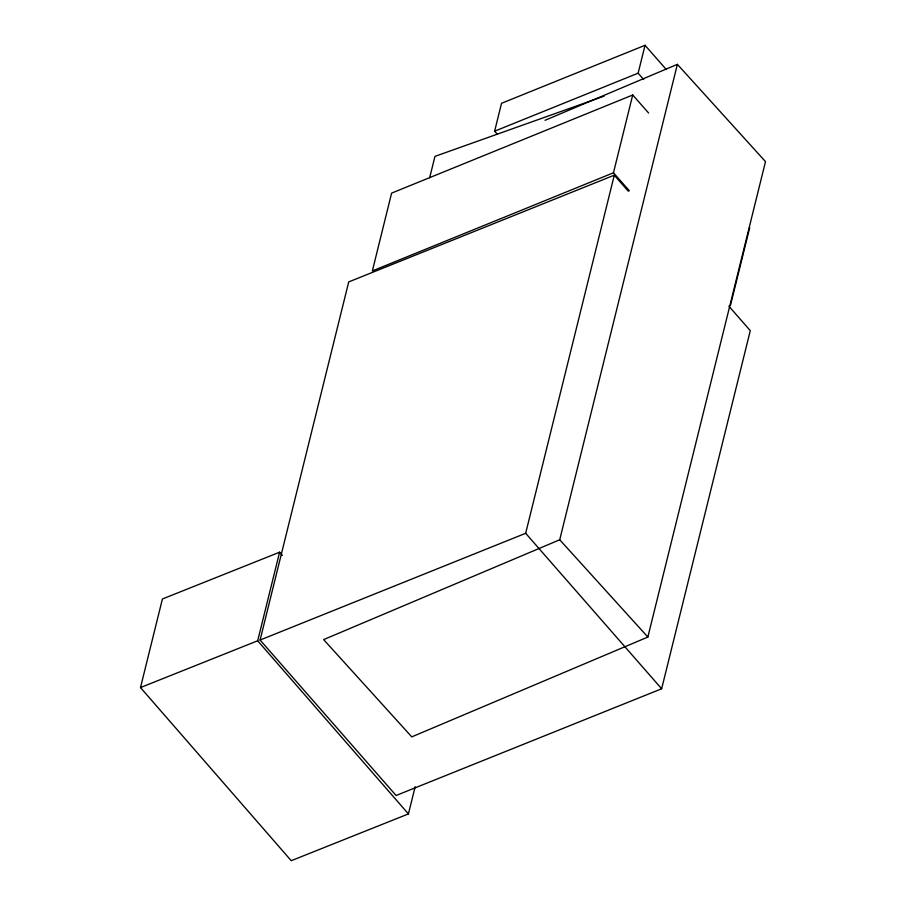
<?xml version="1.0" encoding="UTF-8"?>
<svg xmlns="http://www.w3.org/2000/svg" width="906" height="906" viewBox="0 0 906 906"><rect width="100%" height="100%" fill="white"/><g stroke="black" fill="none" stroke-linecap="round" stroke-linejoin="round"><path stroke-width="1.36" d="M415.163 786.668L408.425 813.916L291.234 860.7L140.498 687.563L162.412 598.991L279.603 552.207L282.378 555.389M140.498 687.563L257.678 640.78L279.603 552.207M728.854 306.16L750.281 330.656L661.652 688.764L396.092 795.502L260.09 640.032L348.719 281.925L614.291 175.186L628.254 191.155M429.671 177.712L434.959 156.376L604.109 96.127M497.417 134.337L494.631 131.177L501.528 103.295L645.038 45.3L666.34 69.569M632.716 94.994L391.607 193.125L372.355 270.917L613.464 172.786L632.716 94.994L648.628 113.035M494.631 131.177L638.13 73.182L645.038 45.3M260.09 640.032L525.661 533.294L614.291 175.186M559.715 539.772L677.371 64.349L765.502 161.619L647.858 637.043L411.777 736.872L323.635 639.602L559.715 539.772L647.858 637.043M730.463 305.39L749.715 227.599M545.061 120.294L677.371 64.349M613.464 172.786L629.376 190.826M638.13 73.182L643.69 79.513M525.661 533.294L661.652 688.764M257.678 640.78L408.425 813.916"/></g></svg>
